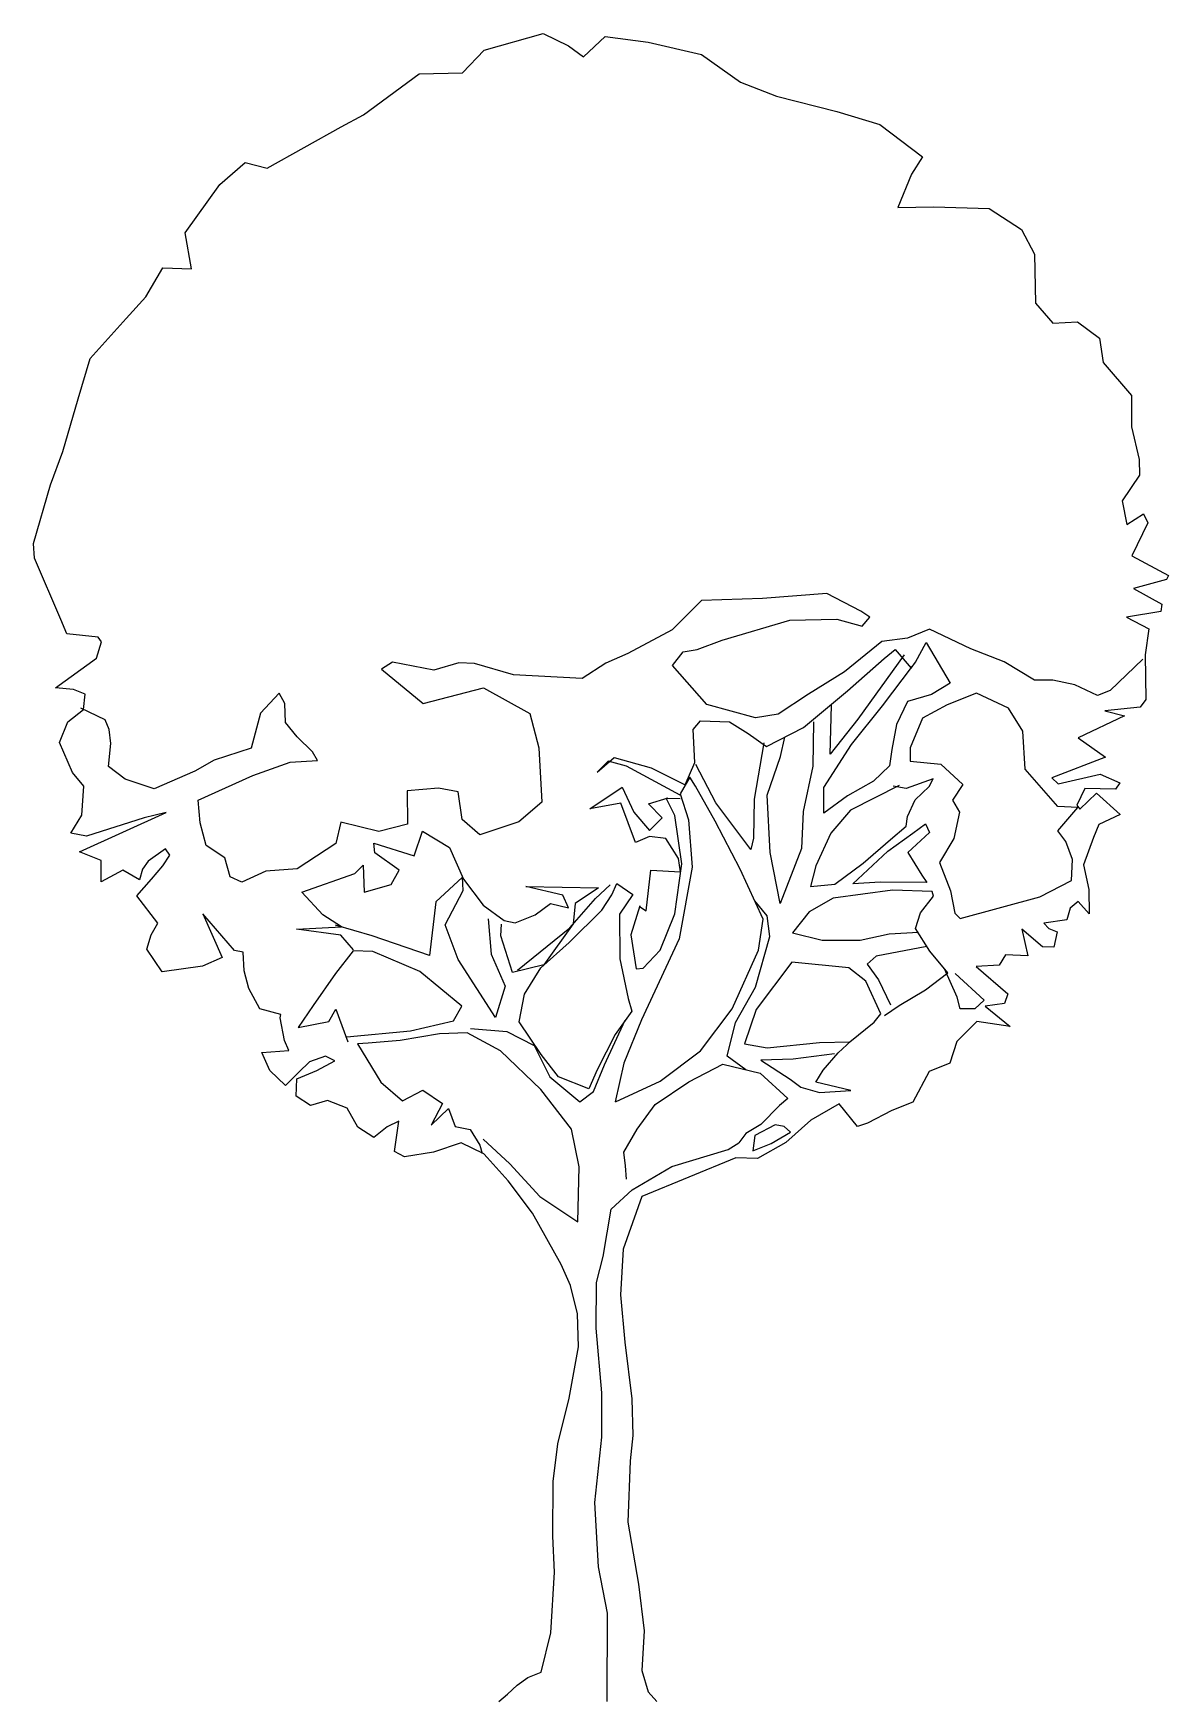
# Model space of a CAD drawing. Header units: millimetres. Extents: x 363.38 to 366.29, y 2583.22 to 2587.49.
import ezdxf

# ---------------------------------------------------------------- set-up
doc = ezdxf.new("R2010")
doc.units = ezdxf.units.MM
doc.header["$LTSCALE"] = 10
doc.layers.add('Vegetais', color=94, linetype='Continuous')

msp = doc.modelspace()

# ---------------------------------------------------------------- linework, layer by layer
at = {"layer": 'Vegetais'}
for p, q in [((364.5327, 2587.4453), (364.6836, 2587.4881)), ((364.6836, 2587.4881), (364.7482, 2587.4564)), ((364.7868, 2587.4277), (364.842, 2587.4797)), ((364.842, 2587.4797), (364.9521, 2587.4659)), ((364.4765, 2587.3868), (364.5327, 2587.4453)), ((364.7482, 2587.4564), (364.7868, 2587.4277)), ((364.9521, 2587.4659), (365.0892, 2587.4337)), ((365.0892, 2587.4337), (365.1891, 2587.3633)), ((364.2235, 2587.2798), (364.3656, 2587.3843)), ((364.3656, 2587.3843), (364.4765, 2587.3868)), ((365.1891, 2587.3633), (365.2812, 2587.3276)), ((365.2812, 2587.3276), (365.4354, 2587.2884)), ((364.1658, 2587.2484), (364.2235, 2587.2798)), ((365.4354, 2587.2884), (365.5459, 2587.2546)), ((365.5459, 2587.2546), (365.6553, 2587.1718)), ((363.9767, 2587.1431), (364.1658, 2587.2484)), ((365.6553, 2587.1718), (365.6272, 2587.1274)), ((363.8555, 2587.1012), (363.9198, 2587.1578)), ((363.9198, 2587.1578), (363.9767, 2587.1431)), ((365.6272, 2587.1274), (365.5924, 2587.0424)), ((363.7661, 2586.9774), (363.8555, 2587.1012)), ((365.5924, 2587.0424), (365.6843, 2587.0436)), ((365.6843, 2587.0436), (365.8261, 2587.0399)), ((365.8261, 2587.0399), (365.9088, 2586.9856)), ((363.7826, 2586.8847), (363.7661, 2586.9774)), ((365.9088, 2586.9856), (365.9421, 2586.9226)), ((365.9421, 2586.9226), (365.945, 2586.7968)), ((363.666, 2586.8136), (363.7088, 2586.8874)), ((363.7088, 2586.8874), (363.7826, 2586.8847)), ((363.6156, 2586.7579), (363.666, 2586.8136)), ((365.945, 2586.7968), (365.989, 2586.7463)), ((363.5229, 2586.6553), (363.6156, 2586.7579)), ((365.989, 2586.7463), (366.0526, 2586.7495)), ((366.0526, 2586.7495), (366.1085, 2586.7074)), ((366.1085, 2586.7074), (366.1178, 2586.6456)), ((363.4919, 2586.5518), (363.5229, 2586.6553)), ((366.1178, 2586.6456), (366.1907, 2586.5604)), ((363.4529, 2586.4169), (363.4919, 2586.5518)), ((366.1907, 2586.5604), (366.1907, 2586.4807)), ((366.1907, 2586.4807), (366.2105, 2586.3968)), ((363.4215, 2586.3318), (363.4529, 2586.4169)), ((366.2109, 2586.3563), (366.1667, 2586.291)), ((366.2105, 2586.3968), (366.2109, 2586.3563)), ((363.3775, 2586.1815), (363.4215, 2586.3318)), ((366.1667, 2586.291), (366.1788, 2586.2303)), ((366.1788, 2586.2303), (366.221, 2586.2575)), ((366.2325, 2586.2347), (366.1916, 2586.1502)), ((366.221, 2586.2575), (366.2325, 2586.2347)), ((363.3801, 2586.1442), (363.3775, 2586.1815)), ((363.4483, 2585.9873), (363.3801, 2586.1442)), ((366.1916, 2586.1502), (366.2857, 2586.1001)), ((366.2857, 2586.1001), (366.2804, 2586.0893)), ((366.2804, 2586.0893), (366.1953, 2586.0665)), ((366.1953, 2586.0665), (366.2685, 2586.0262)), ((365.0895, 2586.0356), (365.0137, 2585.9604)), ((365.2451, 2586.0405), (365.0895, 2586.0356)), ((365.41, 2586.0537), (365.2451, 2586.0405)), ((365.4972, 2586.0081), (365.41, 2586.0537)), ((366.2685, 2586.0262), (366.2659, 2586.0071)), ((363.4636, 2585.9506), (363.4483, 2585.9873)), ((365.1424, 2585.9342), (365.3152, 2585.9852)), ((365.3152, 2585.9852), (365.4361, 2585.9875)), ((365.4361, 2585.9875), (365.5003, 2585.9699)), ((365.5204, 2585.9927), (365.4972, 2586.0081)), ((365.5003, 2585.9699), (365.5204, 2585.9927)), ((366.2659, 2586.0071), (366.1781, 2585.9927)), ((366.1781, 2585.9927), (366.2349, 2585.9633)), ((363.5436, 2585.9419), (363.4636, 2585.9506)), ((363.539, 2585.8884), (363.5518, 2585.9298)), ((363.5518, 2585.9298), (363.5436, 2585.9419)), ((365.0137, 2585.9604), (364.9006, 2585.9003)), ((365.0777, 2585.9101), (365.1424, 2585.9342)), ((365.5512, 2585.9309), (365.4555, 2585.8528)), ((365.6172, 2585.9394), (365.5512, 2585.9309)), ((365.6729, 2585.9619), (365.6172, 2585.9394)), ((365.7794, 2585.9123), (365.6729, 2585.9619)), ((366.2349, 2585.9633), (366.2258, 2585.8962)), ((363.4341, 2585.8117), (363.539, 2585.8884)), ((364.9006, 2585.9003), (364.8436, 2585.8748)), ((365.0148, 2585.8696), (365.0422, 2585.904)), ((365.0422, 2585.904), (365.0777, 2585.9101)), ((365.463, 2585.8041), (365.5566, 2585.8871)), ((365.6085, 2585.8963), (365.4897, 2585.7314)), ((365.5566, 2585.8871), (365.585, 2585.9103)), ((365.585, 2585.9103), (365.626, 2585.8622)), ((365.6373, 2585.8778), (365.6643, 2585.928)), ((365.6643, 2585.928), (365.7265, 2585.8238)), ((365.8647, 2585.8789), (365.7794, 2585.9123)), ((366.2193, 2585.8858), (366.136, 2585.805)), ((366.2258, 2585.8962), (366.2276, 2585.7819)), ((364.2977, 2585.8777), (364.2692, 2585.8594)), ((364.2692, 2585.8594), (364.3759, 2585.772)), ((364.4035, 2585.8569), (364.2977, 2585.8777)), ((364.4675, 2585.8764), (364.4035, 2585.8569)), ((364.5076, 2585.8744), (364.4675, 2585.8764)), ((364.6072, 2585.8454), (364.5076, 2585.8744)), ((364.7836, 2585.8356), (364.6072, 2585.8454)), ((364.8436, 2585.8748), (364.7836, 2585.8356)), ((365.1031, 2585.7692), (365.0148, 2585.8696)), ((365.4555, 2585.8528), (365.3631, 2585.7958)), ((365.5525, 2585.7655), (365.63, 2585.8678)), ((365.626, 2585.8622), (365.6373, 2585.8778)), ((365.9425, 2585.8314), (365.8647, 2585.8789)), ((363.48, 2585.8074), (363.4341, 2585.8117)), ((363.5103, 2585.7961), (363.48, 2585.8074)), ((364.3759, 2585.772), (364.5309, 2585.8124)), ((364.5309, 2585.8124), (364.6491, 2585.7463)), ((365.3502, 2585.7106), (365.463, 2585.8041)), ((365.7265, 2585.8238), (365.6782, 2585.7946)), ((365.9895, 2585.8314), (365.9425, 2585.8314)), ((366.0455, 2585.8198), (365.9895, 2585.8314)), ((366.1034, 2585.7926), (366.0455, 2585.8198)), ((366.136, 2585.805), (366.1034, 2585.7926)), ((363.5618, 2585.7298), (363.4988, 2585.7601)), ((363.5057, 2585.7569), (363.5103, 2585.7961)), ((364.0075, 2585.7984), (363.9594, 2585.7475)), ((364.0217, 2585.772), (364.0075, 2585.7984)), ((364.0237, 2585.7231), (364.0217, 2585.772)), ((365.2275, 2585.7349), (365.1031, 2585.7692)), ((365.3631, 2585.7958), (365.2859, 2585.7445)), ((365.4734, 2585.667), (365.5525, 2585.7655)), ((365.6172, 2585.7768), (365.5886, 2585.7185)), ((365.6782, 2585.7946), (365.6172, 2585.7768)), ((365.7182, 2585.7685), (365.6548, 2585.7343)), ((365.7937, 2585.7984), (365.7182, 2585.7685)), ((365.8751, 2585.7602), (365.7937, 2585.7984)), ((365.912, 2585.7012), (365.8751, 2585.7602)), ((366.2131, 2585.7628), (366.122, 2585.7529)), ((366.2276, 2585.7819), (366.2131, 2585.7628)), ((363.4446, 2585.6722), (363.466, 2585.7248)), ((363.466, 2585.7248), (363.5057, 2585.7569)), ((363.5716, 2585.7053), (363.5618, 2585.7298)), ((363.9594, 2585.7475), (363.9351, 2585.6574)), ((364.0532, 2585.6866), (364.0237, 2585.7231)), ((364.6491, 2585.7463), (364.672, 2585.6584)), ((365.0677, 2585.7052), (365.0862, 2585.7272)), ((365.0862, 2585.7272), (365.1606, 2585.725)), ((365.1606, 2585.725), (365.2083, 2585.6953)), ((365.2859, 2585.7445), (365.2275, 2585.7349)), ((365.5886, 2585.7185), (365.5764, 2585.6545)), ((365.6548, 2585.7343), (365.6236, 2585.6582)), ((366.1729, 2585.7401), (366.0543, 2585.684)), ((366.122, 2585.7529), (366.1729, 2585.7401)), ((363.4779, 2585.5955), (363.4446, 2585.6722)), ((363.5756, 2585.6695), (363.5716, 2585.7053)), ((364.0926, 2585.6485), (364.0532, 2585.6866)), ((365.2083, 2585.6953), (365.2558, 2585.6619)), ((365.2558, 2585.6619), (365.3502, 2585.7106)), ((365.9183, 2585.604), (365.912, 2585.7012)), ((366.0543, 2585.684), (366.1242, 2585.6343)), ((363.5702, 2585.6103), (363.5756, 2585.6695)), ((363.9351, 2585.6574), (363.8407, 2585.6267)), ((364.1054, 2585.6257), (364.0926, 2585.6485)), ((364.672, 2585.6584), (364.6797, 2585.5195)), ((365.6236, 2585.6582), (365.6236, 2585.6243)), ((366.1242, 2585.6343), (365.9862, 2585.5817)), ((363.5066, 2585.56), (363.4779, 2585.5955)), ((363.613, 2585.5778), (363.5702, 2585.6103)), ((363.7911, 2585.5983), (363.6869, 2585.553)), ((363.8407, 2585.6267), (363.7911, 2585.5983)), ((363.7998, 2585.5245), (363.9399, 2585.5875)), ((363.9399, 2585.5875), (364.0352, 2585.622)), ((364.0352, 2585.622), (364.1054, 2585.6257)), ((365.6236, 2585.6243), (365.7023, 2585.6167)), ((365.7023, 2585.6167), (365.7582, 2585.5642)), ((366.0021, 2585.5085), (365.9183, 2585.604)), ((366.0027, 2585.5663), (366.1102, 2585.5907)), ((366.1102, 2585.5907), (366.1604, 2585.5684)), ((363.5014, 2585.4859), (363.5066, 2585.56)), ((363.6869, 2585.553), (363.613, 2585.5778)), ((364.4152, 2585.5551), (364.3353, 2585.5481)), ((364.3353, 2585.5481), (364.3361, 2585.4627)), ((364.4654, 2585.546), (364.4152, 2585.5551)), ((364.4764, 2585.4746), (364.4654, 2585.546)), ((365.6825, 2585.5786), (365.6134, 2585.5542)), ((365.6363, 2585.5252), (365.6722, 2585.5597)), ((365.6722, 2585.5597), (365.6825, 2585.5786)), ((365.7582, 2585.5642), (365.7319, 2585.5243)), ((365.9862, 2585.5817), (366.0027, 2585.5663)), ((366.0711, 2585.554), (366.0507, 2585.5112)), ((366.1493, 2585.5525), (366.0711, 2585.554)), ((366.1604, 2585.5684), (366.1493, 2585.5525)), ((363.8045, 2585.4665), (363.7998, 2585.5245)), ((364.6797, 2585.5195), (364.6213, 2585.4687)), ((365.6166, 2585.4826), (365.6363, 2585.5252)), ((365.7319, 2585.5243), (365.7498, 2585.4939)), ((366.0019, 2585.4462), (366.0531, 2585.5052)), ((366.0531, 2585.5052), (366.0021, 2585.5085)), ((366.0507, 2585.5112), (366.0579, 2585.5014)), ((366.0579, 2585.5014), (366.1012, 2585.5423)), ((366.1012, 2585.5423), (366.1614, 2585.4872)), ((363.4739, 2585.4401), (363.5014, 2585.4859)), ((363.496, 2585.3923), (363.7181, 2585.4924)), ((363.6615, 2585.4793), (363.5137, 2585.432)), ((363.7181, 2585.4924), (363.6615, 2585.4793)), ((363.8204, 2585.4085), (363.8045, 2585.4665)), ((364.1653, 2585.4683), (364.1522, 2585.413)), ((364.2622, 2585.444), (364.1653, 2585.4683)), ((364.3361, 2585.4627), (364.2622, 2585.444)), ((364.5212, 2585.4355), (364.4764, 2585.4746)), ((364.6213, 2585.4687), (364.5212, 2585.4355)), ((365.6131, 2585.4581), (365.6166, 2585.4826)), ((365.6301, 2585.4401), (365.6628, 2585.4641)), ((365.6628, 2585.4641), (365.6735, 2585.4418)), ((365.7498, 2585.4939), (365.7354, 2585.4261)), ((366.1068, 2585.4623), (366.0932, 2585.429)), ((366.1614, 2585.4872), (366.1068, 2585.4623)), ((363.5137, 2585.432), (363.4739, 2585.4401)), ((364.3529, 2585.382), (364.3747, 2585.4452)), ((364.3747, 2585.4452), (364.4438, 2585.4031)), ((365.6735, 2585.4418), (365.6179, 2585.3901)), ((365.7354, 2585.4261), (365.6985, 2585.3647)), ((366.0225, 2585.4185), (366.0019, 2585.4462)), ((366.0393, 2585.3724), (366.0225, 2585.4185)), ((366.0932, 2585.429), (366.0673, 2585.359)), ((363.5514, 2585.37), (363.496, 2585.3923)), ((363.716, 2585.3999), (363.6719, 2585.3677)), ((363.7091, 2585.3565), (363.727, 2585.3831)), ((363.727, 2585.3831), (363.716, 2585.3999)), ((363.8677, 2585.3766), (363.8204, 2585.4085)), ((363.8814, 2585.3279), (363.8677, 2585.3766)), ((364.2495, 2585.4139), (364.3529, 2585.382)), ((364.2525, 2585.3896), (364.2495, 2585.4139)), ((365.6179, 2585.3901), (365.6532, 2585.3324)), ((363.5514, 2585.3154), (363.5514, 2585.37)), ((363.6068, 2585.3451), (363.5514, 2585.3154)), ((363.6497, 2585.3199), (363.6068, 2585.3451)), ((363.6569, 2585.3477), (363.6497, 2585.3199)), ((363.6719, 2585.3677), (363.6569, 2585.3477)), ((363.6801, 2585.3223), (363.7091, 2585.3565)), ((363.9729, 2585.3423), (363.9117, 2585.3139)), ((365.6532, 2585.3324), (365.6665, 2585.3138)), ((365.6985, 2585.3647), (365.7269, 2585.2917)), ((366.0373, 2585.3183), (366.0393, 2585.3724)), ((366.0673, 2585.359), (366.081, 2585.2955)), ((363.6427, 2585.2795), (363.6801, 2585.3223)), ((363.9117, 2585.3139), (363.8814, 2585.3279)), ((365.6833, 2585.2786), (365.68, 2585.2903)), ((365.7269, 2585.2917), (365.7384, 2585.2351)), ((365.9554, 2585.2769), (366.0373, 2585.3183)), ((366.081, 2585.2955), (366.0819, 2585.2335)), ((363.6962, 2585.2089), (363.6427, 2585.2795)), ((365.6505, 2585.236), (365.6833, 2585.2786)), ((365.7519, 2585.2216), (365.9554, 2585.2769)), ((366.0339, 2585.2477), (366.0251, 2585.2178)), ((366.0542, 2585.2648), (366.0339, 2585.2477)), ((366.0819, 2585.2335), (366.0542, 2585.2648)), ((363.6789, 2585.1796), (363.6962, 2585.2089)), ((363.8115, 2585.2336), (363.8613, 2585.1212)), ((363.893, 2585.139), (363.8115, 2585.2336)), ((365.6372, 2585.1958), (365.6505, 2585.236)), ((365.7384, 2585.2351), (365.7519, 2585.2216)), ((366.0251, 2585.2178), (365.9658, 2585.2096)), ((365.9658, 2585.2096), (365.9788, 2585.1959)), ((363.6684, 2585.143), (363.6789, 2585.1796)), ((365.6738, 2585.1376), (365.6372, 2585.1958)), ((365.9627, 2585.149), (365.9094, 2585.1936)), ((365.9094, 2585.1936), (365.9252, 2585.126)), ((365.9788, 2585.1959), (366, 2585.1875)), ((366, 2585.1875), (365.9915, 2585.1482)), ((363.7072, 2585.0849), (363.6684, 2585.143)), ((363.8613, 2585.1212), (363.8105, 2585.0991)), ((363.9148, 2585.1352), (363.893, 2585.139)), ((363.9173, 2585.0872), (363.9148, 2585.1352)), ((365.7202, 2585.082), (365.6738, 2585.1376)), ((365.8681, 2585.1284), (365.8513, 2585.1019)), ((365.9252, 2585.126), (365.8681, 2585.1284)), ((365.9915, 2585.1482), (365.9627, 2585.149)), ((363.8105, 2585.0991), (363.7072, 2585.0849)), ((363.9295, 2585.0416), (363.9173, 2585.0872)), ((365.7441, 2585.0201), (365.7116, 2585.0923)), ((365.7391, 2585.0802), (365.8128, 2585.012)), ((365.8513, 2585.1019), (365.7924, 2585.0985)), ((365.7924, 2585.0985), (365.874, 2585.0281)), ((363.958, 2584.99), (363.9295, 2585.0416)), ((364.0113, 2584.9751), (363.958, 2584.99)), ((365.7513, 2584.9903), (365.7441, 2585.0201)), ((365.7896, 2584.9899), (365.7513, 2584.9903)), ((365.8128, 2585.012), (365.7896, 2584.9899)), ((365.8654, 2585.0035), (365.8161, 2584.9967)), ((365.8161, 2584.9967), (365.88, 2584.9448)), ((365.874, 2585.0281), (365.8654, 2585.0035)), ((364.0097, 2584.967), (364.0113, 2584.9751)), ((364.0208, 2584.9092), (364.0097, 2584.967)), ((365.5315, 2584.9554), (365.5484, 2584.9775)), ((365.7947, 2584.9575), (365.7431, 2584.9061)), ((365.88, 2584.9448), (365.7947, 2584.9575)), ((364.0319, 2584.8836), (364.0208, 2584.9092)), ((365.7431, 2584.9061), (365.7256, 2584.851)), ((363.9632, 2584.8777), (364.0319, 2584.8836)), ((363.9836, 2584.8318), (363.9632, 2584.8777)), ((364.0233, 2584.794), (363.9836, 2584.8318)), ((365.6722, 2584.8293), (365.6302, 2584.7505)), ((365.7256, 2584.851), (365.6722, 2584.8293)), ((365.6302, 2584.7505), (365.577, 2584.7299)), ((365.514, 2584.6975), (365.4886, 2584.6889)), ((365.577, 2584.7299), (365.514, 2584.6975))]:
    msp.add_line(p, q, dxfattribs=at)
at = {"layer": 'Vegetais', "color": 34}
for p, q in [((365.419, 2585.6421), (365.4218, 2585.7676)), ((365.376, 2585.7246), (365.3742, 2585.6116)), ((365.4897, 2585.7314), (365.419, 2585.6421)), ((365.0722, 2585.6205), (365.0677, 2585.7052)), ((365.2915, 2585.6362), (365.3022, 2585.6858)), ((364.822, 2585.5957), (364.8657, 2585.6332)), ((364.8657, 2585.6332), (364.9601, 2585.6069)), ((365.2489, 2585.6711), (365.2244, 2585.527)), ((365.2577, 2585.5369), (365.2915, 2585.6362)), ((365.4025, 2585.557), (365.4734, 2585.667)), ((365.5764, 2585.6545), (365.5709, 2585.6123)), ((364.85, 2585.6243), (364.822, 2585.5957)), ((364.8972, 2585.6118), (364.85, 2585.6243)), ((365.0341, 2585.5369), (364.8972, 2585.6118)), ((364.9601, 2585.6069), (365.0472, 2585.5634)), ((365.0472, 2585.5634), (365.0722, 2585.6205)), ((365.1254, 2585.5177), (365.0744, 2585.6157)), ((365.3742, 2585.6116), (365.3491, 2585.4956)), ((365.5709, 2585.6123), (365.5294, 2585.573)), ((364.8028, 2585.5024), (364.8862, 2585.5574)), ((364.8862, 2585.5574), (364.9154, 2585.4933)), ((365.0589, 2585.5835), (365.0341, 2585.5408)), ((365.0735, 2585.5605), (365.0589, 2585.5835)), ((365.1238, 2585.4705), (365.0735, 2585.5605)), ((365.4025, 2585.4909), (365.4025, 2585.557)), ((365.5294, 2585.573), (365.4635, 2585.5353)), ((365.5956, 2585.5621), (365.4708, 2585.4984)), ((365.6134, 2585.5542), (365.58, 2585.5606)), ((364.8822, 2585.5166), (364.8028, 2585.5024)), ((364.9204, 2585.4161), (364.8822, 2585.5166)), ((364.9534, 2585.5148), (365.0036, 2585.5303)), ((364.9883, 2585.4795), (364.9534, 2585.5148)), ((365.021, 2585.4853), (364.9987, 2585.5293)), ((364.9987, 2585.5293), (365.0341, 2585.529)), ((365.0341, 2585.5408), (365.0555, 2585.4739)), ((365.2153, 2585.3977), (365.1254, 2585.5177)), ((365.2244, 2585.527), (365.2227, 2585.4271)), ((365.265, 2585.3904), (365.2577, 2585.5369)), ((365.4635, 2585.5353), (365.4025, 2585.4909)), ((364.9154, 2585.4933), (364.9562, 2585.447)), ((364.9562, 2585.447), (364.9883, 2585.4795)), ((365.0383, 2585.361), (365.021, 2585.4853)), ((365.0555, 2585.4739), (365.0655, 2585.3529)), ((365.1879, 2585.3475), (365.1238, 2585.4705)), ((365.3491, 2585.4956), (365.3454, 2585.4008)), ((365.4708, 2585.4984), (365.4208, 2585.4395)), ((364.9557, 2585.4312), (364.9204, 2585.4161)), ((364.9974, 2585.4259), (364.9557, 2585.4312)), ((365.03, 2585.3748), (364.9974, 2585.4259)), ((365.2227, 2585.4271), (365.2153, 2585.3977)), ((365.4208, 2585.4395), (365.3822, 2585.3562)), ((365.5034, 2585.3626), (365.5731, 2585.4232)), ((365.5663, 2585.3935), (365.6301, 2585.4401)), ((365.5731, 2585.4232), (365.6131, 2585.4581)), ((364.1522, 2585.413), (364.0537, 2585.3482)), ((364.315, 2585.3451), (364.2525, 2585.3896)), ((364.4438, 2585.4031), (364.479, 2585.3219)), ((365.0354, 2585.3405), (365.03, 2585.3748)), ((365.2907, 2585.2597), (365.265, 2585.3904)), ((365.3454, 2585.4008), (365.2907, 2585.2597)), ((365.4767, 2585.3097), (365.5663, 2585.3935)), ((364.0537, 2585.3482), (363.9729, 2585.3423)), ((364.0653, 2585.2885), (364.2009, 2585.3362)), ((364.2009, 2585.3362), (364.2222, 2585.3575)), ((364.2222, 2585.3575), (364.2247, 2585.2885)), ((364.2943, 2585.3081), (364.315, 2585.3451)), ((364.9477, 2585.2406), (364.9591, 2585.3448)), ((364.9591, 2585.3448), (365.0354, 2585.3405)), ((365.0204, 2585.2333), (365.0383, 2585.361)), ((365.0655, 2585.3529), (365.0321, 2585.1688)), ((365.2474, 2585.2194), (365.1879, 2585.3475)), ((365.3822, 2585.3562), (365.368, 2585.303)), ((365.4305, 2585.3092), (365.5034, 2585.3626)), ((364.1193, 2585.2308), (364.0653, 2585.2885)), ((364.2247, 2585.2885), (364.2943, 2585.3081)), ((364.4769, 2585.3268), (364.4089, 2585.264)), ((364.4321, 2585.2048), (364.4787, 2585.2932)), ((364.4787, 2585.2932), (364.4769, 2585.3268)), ((364.479, 2585.3219), (364.5296, 2585.2554)), ((364.6389, 2585.3029), (364.8251, 2585.3)), ((364.7339, 2585.2814), (364.6389, 2585.3029)), ((364.8251, 2585.3), (364.7654, 2585.2593)), ((364.8178, 2585.2724), (364.8551, 2585.3078)), ((364.8595, 2585.2817), (364.8718, 2585.3106)), ((364.8718, 2585.3106), (364.9131, 2585.2829)), ((365.368, 2585.303), (365.4305, 2585.3092)), ((365.5783, 2585.294), (365.4266, 2585.2737)), ((365.5472, 2585.3142), (365.4767, 2585.3097)), ((365.6665, 2585.3138), (365.5472, 2585.3142)), ((365.68, 2585.2903), (365.5783, 2585.294)), ((364.4089, 2585.264), (364.3919, 2585.1261)), ((364.5296, 2585.2554), (364.5838, 2585.2162)), ((364.6631, 2585.2305), (364.7025, 2585.2597)), ((364.7025, 2585.2597), (364.7482, 2585.2483)), ((364.7482, 2585.2483), (364.7339, 2585.2814)), ((364.7517, 2585.1973), (364.8178, 2585.2724)), ((364.7654, 2585.2593), (364.7605, 2585.2072)), ((364.8335, 2585.2425), (364.8595, 2585.2817)), ((364.9131, 2585.2829), (364.8789, 2585.2324)), ((364.931, 2585.2535), (364.9084, 2585.1793)), ((364.9304, 2585.2518), (364.9477, 2585.2406)), ((365.2573, 2585.2283), (365.2255, 2585.2667)), ((365.4266, 2585.2737), (365.3646, 2585.2383)), ((364.1673, 2585.1996), (364.1193, 2585.2308)), ((364.2451, 2585.1771), (364.1511, 2585.2038)), ((364.4656, 2585.1162), (364.4321, 2585.2048)), ((364.5427, 2585.2204), (364.5506, 2585.13)), ((364.5749, 2585.1768), (364.5767, 2585.2071)), ((364.5838, 2585.2162), (364.6114, 2585.2102)), ((364.6114, 2585.2102), (364.6631, 2585.2305)), ((364.7605, 2585.2072), (364.6853, 2585.1028)), ((364.7498, 2585.1601), (364.8335, 2585.2425)), ((364.8789, 2585.2324), (364.88, 2585.1179)), ((364.983, 2585.1398), (365.0204, 2585.2333)), ((365.2349, 2585.14), (365.2474, 2585.2194)), ((365.2643, 2585.1752), (365.2573, 2585.2283)), ((365.3646, 2585.2383), (365.3224, 2585.1847)), ((364.0512, 2585.1936), (364.1673, 2585.1996)), ((364.165, 2585.1784), (364.0512, 2585.1936)), ((364.1973, 2585.1414), (364.165, 2585.1784)), ((364.3919, 2585.1261), (364.2451, 2585.1771)), ((364.6046, 2585.0831), (364.5749, 2585.1768)), ((364.6176, 2585.0887), (364.7517, 2585.1973)), ((364.6775, 2585.0949), (364.7498, 2585.1601)), ((364.9084, 2585.1793), (364.9215, 2585.0921)), ((365.0321, 2585.1688), (364.9356, 2584.9616)), ((365.2272, 2585.0457), (365.2643, 2585.1752)), ((365.3224, 2585.1847), (365.3979, 2585.1656)), ((365.3979, 2585.1656), (365.4958, 2585.1655)), ((365.4958, 2585.1655), (365.5701, 2585.1822)), ((365.5701, 2585.1822), (365.6452, 2585.186)), ((364.1967, 2585.1384), (364.1513, 2585.0805)), ((364.2468, 2585.1371), (364.1967, 2585.1384)), ((364.3676, 2585.0856), (364.2468, 2585.1371)), ((364.5506, 2585.13), (364.586, 2585.0484)), ((364.88, 2585.1179), (364.9012, 2585.0165)), ((364.9393, 2585.0937), (364.983, 2585.1398)), ((365.168, 2584.9897), (365.2349, 2585.14)), ((365.5363, 2585.1249), (365.5138, 2585.1041)), ((365.6664, 2585.1493), (365.5363, 2585.1249)), ((364.1513, 2585.0805), (364.0944, 2584.9984)), ((364.475, 2584.9967), (364.3676, 2585.0856)), ((364.5614, 2584.9675), (364.4656, 2585.1162)), ((364.6853, 2585.1028), (364.6046, 2585.0831)), ((364.6356, 2585.0271), (364.6775, 2585.0949)), ((364.9215, 2585.0921), (364.9393, 2585.0937)), ((365.3208, 2585.1094), (365.2295, 2584.9881)), ((365.4668, 2585.0948), (365.3208, 2585.1094)), ((365.5103, 2585.0612), (365.4668, 2585.0948)), ((365.5138, 2585.1041), (365.5423, 2585.064)), ((365.6625, 2585.0382), (365.7202, 2585.082)), ((364.586, 2585.0484), (364.5614, 2584.9675)), ((365.1765, 2584.9547), (365.2272, 2585.0457)), ((365.5484, 2584.9775), (365.5103, 2585.0612)), ((365.5423, 2585.064), (365.5733, 2585.0003)), ((365.5958, 2584.9981), (365.6625, 2585.0382)), ((364.0944, 2584.9984), (364.0558, 2584.9421)), ((364.1342, 2584.9578), (364.1523, 2584.9891)), ((364.1523, 2584.9891), (364.1833, 2584.9055)), ((364.4542, 2584.959), (364.475, 2584.9967)), ((364.6219, 2584.9563), (364.6356, 2585.0271)), ((364.9012, 2585.0165), (364.9109, 2584.9842)), ((365.0861, 2584.8823), (365.168, 2584.9897)), ((365.5576, 2584.9729), (365.5958, 2584.9981)), ((364.0558, 2584.9421), (364.1342, 2584.9578)), ((364.3439, 2584.9336), (364.4542, 2584.959)), ((364.6782, 2584.8726), (364.6219, 2584.9563)), ((364.8409, 2584.8463), (364.8937, 2584.9611)), ((364.9109, 2584.9842), (364.8679, 2584.9239)), ((364.9356, 2584.9616), (364.8897, 2584.8508)), ((365.1548, 2584.8684), (365.1765, 2584.9547)), ((365.2295, 2584.9881), (365.1992, 2584.9001)), ((365.4694, 2584.9055), (365.5315, 2584.9554)), ((364.1804, 2584.9179), (364.3439, 2584.9336)), ((364.3172, 2584.9085), (364.2353, 2584.9017)), ((364.418, 2584.9262), (364.3172, 2584.9085)), ((364.4892, 2584.9286), (364.418, 2584.9262)), ((364.5746, 2584.8827), (364.4892, 2584.9286)), ((364.4976, 2584.9395), (364.5901, 2584.9319)), ((364.5901, 2584.9319), (364.6607, 2584.8961)), ((364.8679, 2584.9239), (364.8216, 2584.8335)), ((365.2572, 2584.89), (365.391, 2584.904)), ((365.391, 2584.904), (365.4694, 2584.9055)), ((365.4395, 2584.8774), (365.4725, 2584.908)), ((364.1262, 2584.8687), (364.0848, 2584.8544)), ((364.1497, 2584.8567), (364.1262, 2584.8687)), ((364.2353, 2584.9017), (364.2078, 2584.9001)), ((364.2078, 2584.9001), (364.2676, 2584.8024)), ((364.6772, 2584.7833), (364.5746, 2584.8827)), ((364.6607, 2584.8961), (364.7004, 2584.8154)), ((364.7229, 2584.8157), (364.6782, 2584.8726)), ((364.9833, 2584.8047), (365.0861, 2584.8823)), ((365.2028, 2584.8339), (365.1548, 2584.8684)), ((365.1992, 2584.9001), (365.2572, 2584.89)), ((365.3237, 2584.861), (365.2414, 2584.8585)), ((365.4295, 2584.8747), (365.3237, 2584.861)), ((365.4006, 2584.833), (365.4395, 2584.8774)), ((364.0572, 2584.8273), (364.0233, 2584.794)), ((364.0528, 2584.8106), (364.1038, 2584.832)), ((364.0848, 2584.8544), (364.0572, 2584.8273)), ((364.1038, 2584.832), (364.1497, 2584.8567)), ((364.8216, 2584.8335), (364.8007, 2584.7854)), ((364.8126, 2584.7779), (364.8409, 2584.8463)), ((364.8897, 2584.8508), (364.8676, 2584.7515)), ((365.0563, 2584.8028), (365.1436, 2584.8486)), ((365.1436, 2584.8486), (365.2394, 2584.8248)), ((365.2394, 2584.8248), (365.3101, 2584.7605)), ((365.2414, 2584.8585), (365.3165, 2584.8098)), ((365.3822, 2584.8023), (365.4006, 2584.833)), ((364.0507, 2584.7665), (364.0528, 2584.8106)), ((364.2676, 2584.8024), (364.3233, 2584.7543)), ((364.3233, 2584.7543), (364.3754, 2584.7819)), ((364.3754, 2584.7819), (364.426, 2584.7471)), ((364.7557, 2584.6817), (364.6772, 2584.7833)), ((364.7004, 2584.8154), (364.7774, 2584.7519)), ((364.8007, 2584.7854), (364.7229, 2584.8157)), ((364.7774, 2584.7519), (364.8126, 2584.7779)), ((364.8689, 2584.7516), (364.9833, 2584.8047)), ((364.9705, 2584.7446), (365.0563, 2584.8028)), ((365.3165, 2584.8098), (365.3434, 2584.7895)), ((365.3434, 2584.7895), (365.391, 2584.7759)), ((365.4713, 2584.7811), (365.3822, 2584.8023)), ((365.391, 2584.7759), (365.4713, 2584.7811)), ((364.0876, 2584.7422), (364.0507, 2584.7665)), ((364.131, 2584.7551), (364.0876, 2584.7422)), ((364.1818, 2584.7357), (364.131, 2584.7551)), ((364.2085, 2584.6871), (364.1818, 2584.7357)), ((364.426, 2584.7471), (364.3963, 2584.6918)), ((364.3963, 2584.6918), (364.4412, 2584.7346)), ((364.4412, 2584.7346), (364.4584, 2584.6889)), ((364.9246, 2584.6814), (364.9705, 2584.7446)), ((365.2889, 2584.7422), (365.2411, 2584.6941)), ((365.3101, 2584.7605), (365.2889, 2584.7422)), ((365.4416, 2584.7464), (365.369, 2584.7052)), ((365.4886, 2584.6889), (365.4416, 2584.7464)), ((364.314, 2584.7019), (364.2838, 2584.6878)), ((364.3025, 2584.6242), (364.314, 2584.7019)), ((365.2411, 2584.6941), (365.2028, 2584.6705)), ((365.278, 2584.693), (365.2259, 2584.6651)), ((365.301, 2584.6886), (365.278, 2584.693)), ((365.369, 2584.7052), (365.3051, 2584.6479)), ((364.2495, 2584.6608), (364.2085, 2584.6871)), ((364.2838, 2584.6878), (364.2495, 2584.6608)), ((364.4584, 2584.6889), (364.4969, 2584.6812)), ((364.4969, 2584.6812), (364.5216, 2584.641)), ((364.5295, 2584.6563), (364.5982, 2584.5927)), ((364.7757, 2584.5854), (364.7557, 2584.6817)), ((364.8898, 2584.6232), (364.9246, 2584.6814)), ((365.1573, 2584.6295), (365.1843, 2584.6469)), ((365.2028, 2584.6705), (365.1843, 2584.6469)), ((365.2259, 2584.6651), (365.2202, 2584.6259)), ((365.3051, 2584.6479), (365.2325, 2584.6065)), ((365.2673, 2584.6453), (365.3174, 2584.6739)), ((365.3174, 2584.6739), (365.301, 2584.6886)), ((364.3285, 2584.6113), (364.3025, 2584.6242)), ((364.4026, 2584.6232), (364.3285, 2584.6113)), ((364.4731, 2584.6466), (364.4026, 2584.6232)), ((364.5317, 2584.6182), (364.4731, 2584.6466)), ((364.5216, 2584.641), (364.5269, 2584.6196)), ((364.5402, 2584.6088), (364.5317, 2584.6182)), ((364.5935, 2584.5493), (364.5402, 2584.6088)), ((364.8945, 2584.5876), (364.8898, 2584.6232)), ((365.177, 2584.6086), (364.9363, 2584.5097)), ((365.0131, 2584.5861), (365.1573, 2584.6295)), ((365.2325, 2584.6065), (365.177, 2584.6086)), ((365.2202, 2584.6259), (365.2673, 2584.6453)), ((364.5982, 2584.5927), (364.6753, 2584.5093)), ((364.7723, 2584.444), (364.7757, 2584.5854)), ((364.8969, 2584.5536), (364.8945, 2584.5876)), ((364.9113, 2584.5262), (365.0131, 2584.5861)), ((364.6563, 2584.4666), (364.5935, 2584.5493)), ((364.8578, 2584.4765), (364.9113, 2584.5262)), ((364.6753, 2584.5093), (364.7723, 2584.444)), ((364.8373, 2584.3556), (364.8578, 2584.4765)), ((364.9363, 2584.5097), (364.8885, 2584.3744)), ((364.7299, 2584.3353), (364.6563, 2584.4666)), ((364.8198, 2584.2892), (364.8373, 2584.3556)), ((364.8885, 2584.3744), (364.8814, 2584.2571)), ((364.7533, 2584.2814), (364.7299, 2584.3353)), ((364.7713, 2584.2087), (364.7533, 2584.2814)), ((364.8194, 2584.1723), (364.8198, 2584.2892)), ((364.8814, 2584.2571), (364.8928, 2584.1365)), ((364.7736, 2584.1243), (364.7713, 2584.2087)), ((364.8341, 2584.0064), (364.8194, 2584.1723)), ((364.8928, 2584.1365), (364.9109, 2583.9907)), ((364.75, 2583.9931), (364.7736, 2584.1243)), ((364.8341, 2583.8933), (364.8341, 2584.0064)), ((364.7213, 2583.8756), (364.75, 2583.9931)), ((364.9109, 2583.9907), (364.9136, 2583.8974)), ((364.816, 2583.7256), (364.8341, 2583.8933)), ((364.9136, 2583.8974), (364.9065, 2583.8322)), ((364.7092, 2583.7798), (364.7213, 2583.8756)), ((364.9065, 2583.8322), (364.9002, 2583.6753)), ((364.7084, 2583.6395), (364.7092, 2583.7798)), ((364.825, 2583.5609), (364.816, 2583.7256)), ((364.9002, 2583.6753), (364.9275, 2583.5169)), ((364.7126, 2583.5476), (364.7084, 2583.6395)), ((364.7035, 2583.3916), (364.7126, 2583.5476)), ((364.848, 2583.4425), (364.825, 2583.5609)), ((364.9275, 2583.5169), (364.9424, 2583.3969)), ((364.8475, 2583.2156), (364.848, 2583.4425)), ((364.6787, 2583.2914), (364.7035, 2583.3916)), ((364.9424, 2583.3969), (364.9362, 2583.2955)), ((364.6441, 2583.2774), (364.6787, 2583.2914)), ((364.9362, 2583.2955), (364.9528, 2583.2409)), ((364.5922, 2583.2348), (364.6171, 2583.2578)), ((364.6171, 2583.2578), (364.6441, 2583.2774)), ((364.9528, 2583.2409), (364.9744, 2583.2156)), ((364.5702, 2583.2156), (364.5922, 2583.2348))]:
    msp.add_line(p, q, dxfattribs=at)

doc.saveas('drawing.dxf')
